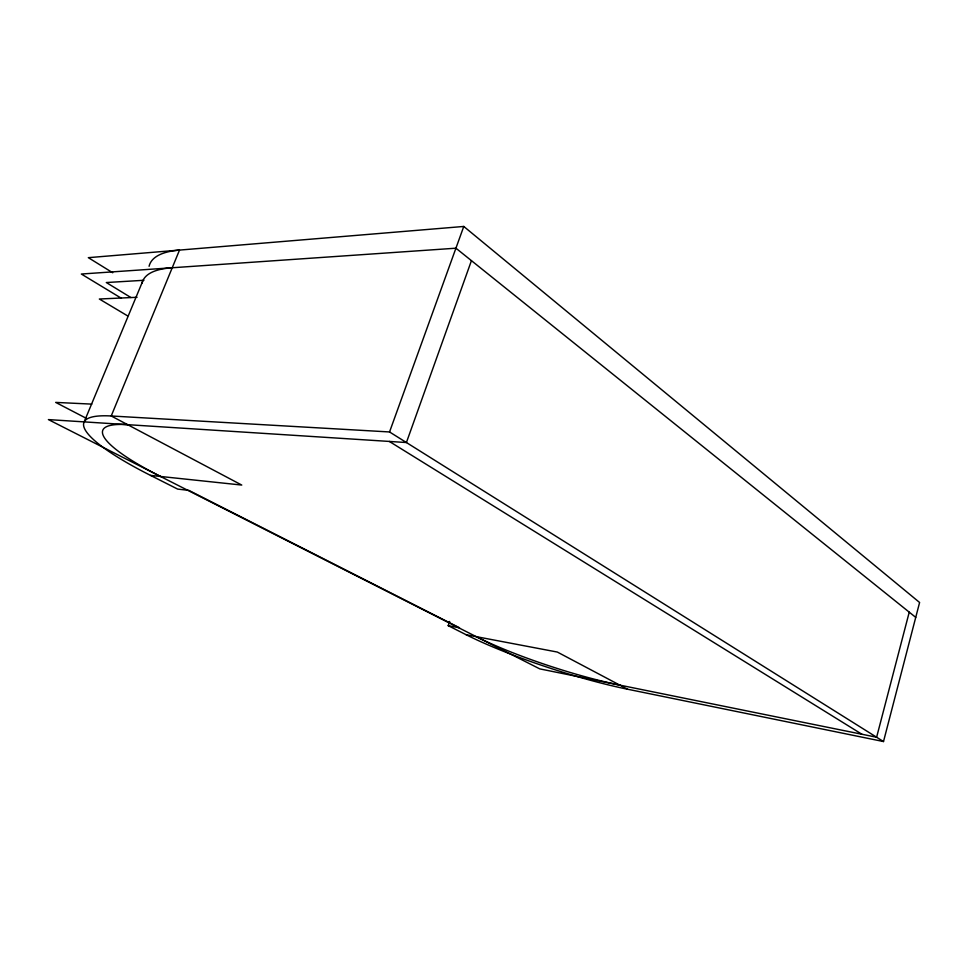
<?xml version="1.0" encoding="UTF-8"?>
<svg xmlns="http://www.w3.org/2000/svg" width="968" height="968" viewBox="0 0 968 968"><rect width="100%" height="100%" fill="white"/><g stroke="black" fill="none" stroke-linecap="round" stroke-linejoin="round"><path stroke-width="1.45" d="M449.648 621.432L448.208 625.667L466.14 634.73A128.841 19.239 18 0 0 627.554 689.216L883.506 741.548L919.6 602.495L463.781 226.452L88.33 257.669L112.736 272.758M909.242 612.163L876.621 737.229L539.757 668.876L48.4 419.592L406.415 442.533L471.44 260.646M149.096 266.297A161.729 47.626 21.8 0 1 179.503 250.095L111.223 415.986L389.547 431.958L463.781 226.452M83.901 422.532L142.647 281.313M143.954 280.284L106.311 282.535L130.825 297.491M137.069 297.285L99.341 299.015L127.631 315.895M91.803 404.116L55.672 402.398L86.515 418.43M150.548 475.409L241.758 485.065L111.223 415.986A166.29 30.601 20.5 0 0 150.548 475.409L177.652 489.094L188.833 490.377L459.485 627.772L448.208 625.667M466.14 634.73L557.338 652.057L627.554 689.216M121.423 298.301L81.336 274.029L455.928 248.195L915.74 617.378M389.317 441.432L861.895 734.24M389.547 431.958L883.506 741.548M619.798 685.114A113.716 16.964 18 0 1 476.244 636.641M142.114 283.092A162.213 45.859 21.7 0 1 172.231 267.761M160.506 476.462A146.676 26.959 20.5 0 1 127.619 424.662"/></g></svg>
